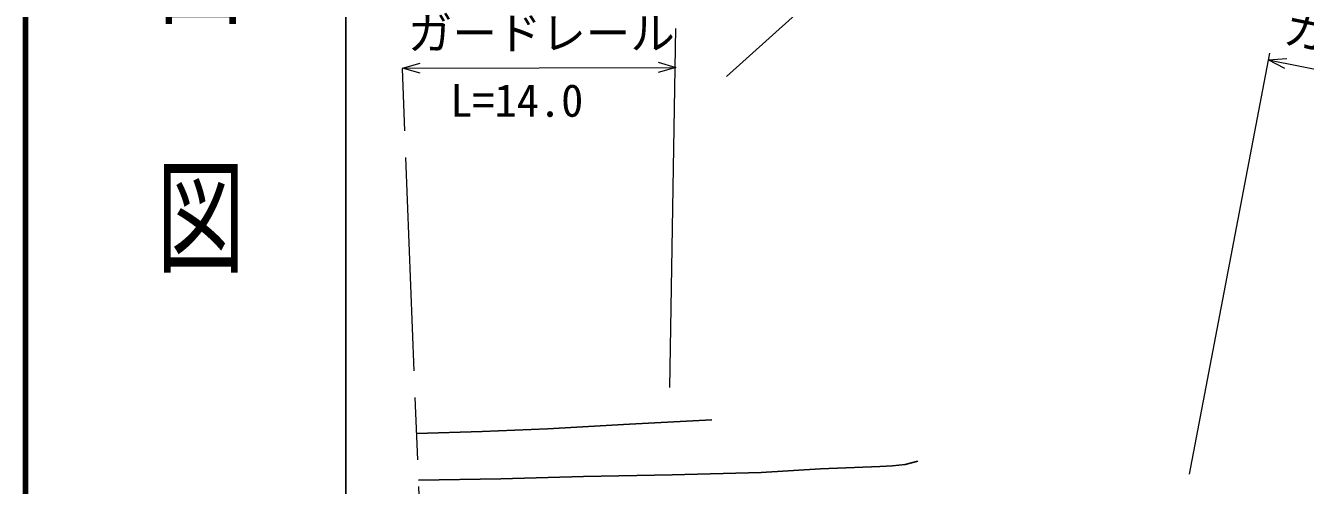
# Model space of a CAD drawing. Units: millimetres, scale not verified. Extents: x 40000 to 680000, y 20000 to 380000.
# Drawn here: x 40000 to 111900, y 294818 to 320645 of the extents above; entities that cross this region are included whole.
import ezdxf
from ezdxf.enums import TextEntityAlignment as Align

# ---------------------------------------------------------------- set-up
doc = ezdxf.new("R2010")
doc.units = ezdxf.units.MM
doc.header["$LTSCALE"] = 1000
doc.linetypes.add('CHAIN', pattern=[18.5, 12, -1.5, 3.5, -1.5])
for name, color, linetype, lineweight in [('M-BGD', 7, 'Continuous', 25), ('M-BMK', 2, 'CHAIN', 13), ('M-STR-HTXT', 7, 'Continuous', 13), ('M-TTL', 2, 'Continuous', 140), ('M-TTL-BAND', 7, 'Continuous', 25)]:
    doc.layers.add(name, color=color, linetype=linetype, lineweight=lineweight)
doc.styles.add('@ＭＳ ゴシック', font='')
doc.styles.add('ＭＳ ゴシック', font='')
doc.styles.get('@ＭＳ ゴシック').set_extended_font_data('@MS Gothic')
doc.styles.get('ＭＳ ゴシック').set_extended_font_data('MS Gothic')

msp = doc.modelspace()

# ---------------------------------------------------------------- linework, layer by layer
at = {"layer": 'M-BGD'}
for p, q in [((85349, 323150), (79372, 317794)), ((73929, 298250), (78545, 298504)), ((61970, 297741), (65641, 297839)), ((65641, 297839), (69322, 297997)), ((69322, 297997), (73929, 298250)), ((76331, 295408), (81324, 295546)), ((81324, 295546), (84651, 295746)), ((84651, 295746), (87993, 295887)), ((87993, 295887), (88705, 295914)), ((88705, 295914), (89417, 296001)), ((89417, 296001), (89775, 296082)), ((89775, 296082), (90125, 296185)), ((62071, 295121), (66703, 295188)), ((66703, 295188), (71347, 295315)), ((71347, 295315), (76331, 295408))]:
    msp.add_line(p, q, dxfattribs=at)
at = {"layer": 'M-BMK'}
msp.add_line((62549, 282760), (61138, 319230), dxfattribs=at)
at = {"layer": 'M-STR-HTXT'}
for p, q in [((76187, 300313), (76524, 320487)), ((61174, 318256), (62173, 318544)), ((75530, 318585), (76531, 318300)), ((109886, 319103), (105364, 295458)), ((109813, 318719), (110849, 318806)), ((110739, 318244), (109813, 318719)), ((109813, 318719), (125949, 315555)), ((61174, 318256), (76531, 318300)), ((62175, 317971), (61174, 318256)), ((76531, 318300), (75532, 318012))]:
    msp.add_line(p, q, dxfattribs=at)
at = {"layer": 'M-TTL'}
msp.add_line((40000, 380000), (40000, 20000), dxfattribs=at)
at = {"layer": 'M-TTL-BAND'}
msp.add_line((58000, 370000), (58000, 20000), dxfattribs=at)

# ---------------------------------------------------------------- texts
at = {"layer": 'M-STR-HTXT', "style": 'ＭＳ ゴシック'}
for s, p in [('ガードレール', (61476, 318757)), ('L=14.0', (63851, 314976))]:
    msp.add_text(s, height=1833, dxfattribs=at).set_placement(p, align=Align.BOTTOM_LEFT)
msp.add_text('ガードレール', height=1833, rotation=348.7, dxfattribs=at).set_placement((110500, 319143), align=Align.BOTTOM_LEFT)
at = {"layer": 'M-TTL-BAND', "style": '@ＭＳ ゴシック', "width": 1.4}
msp.add_text('平  面  図', height=3666, rotation=270, dxfattribs=at).set_placement((49777, 306475), align=Align.MIDDLE_RIGHT)

doc.saveas('drawing.dxf')
